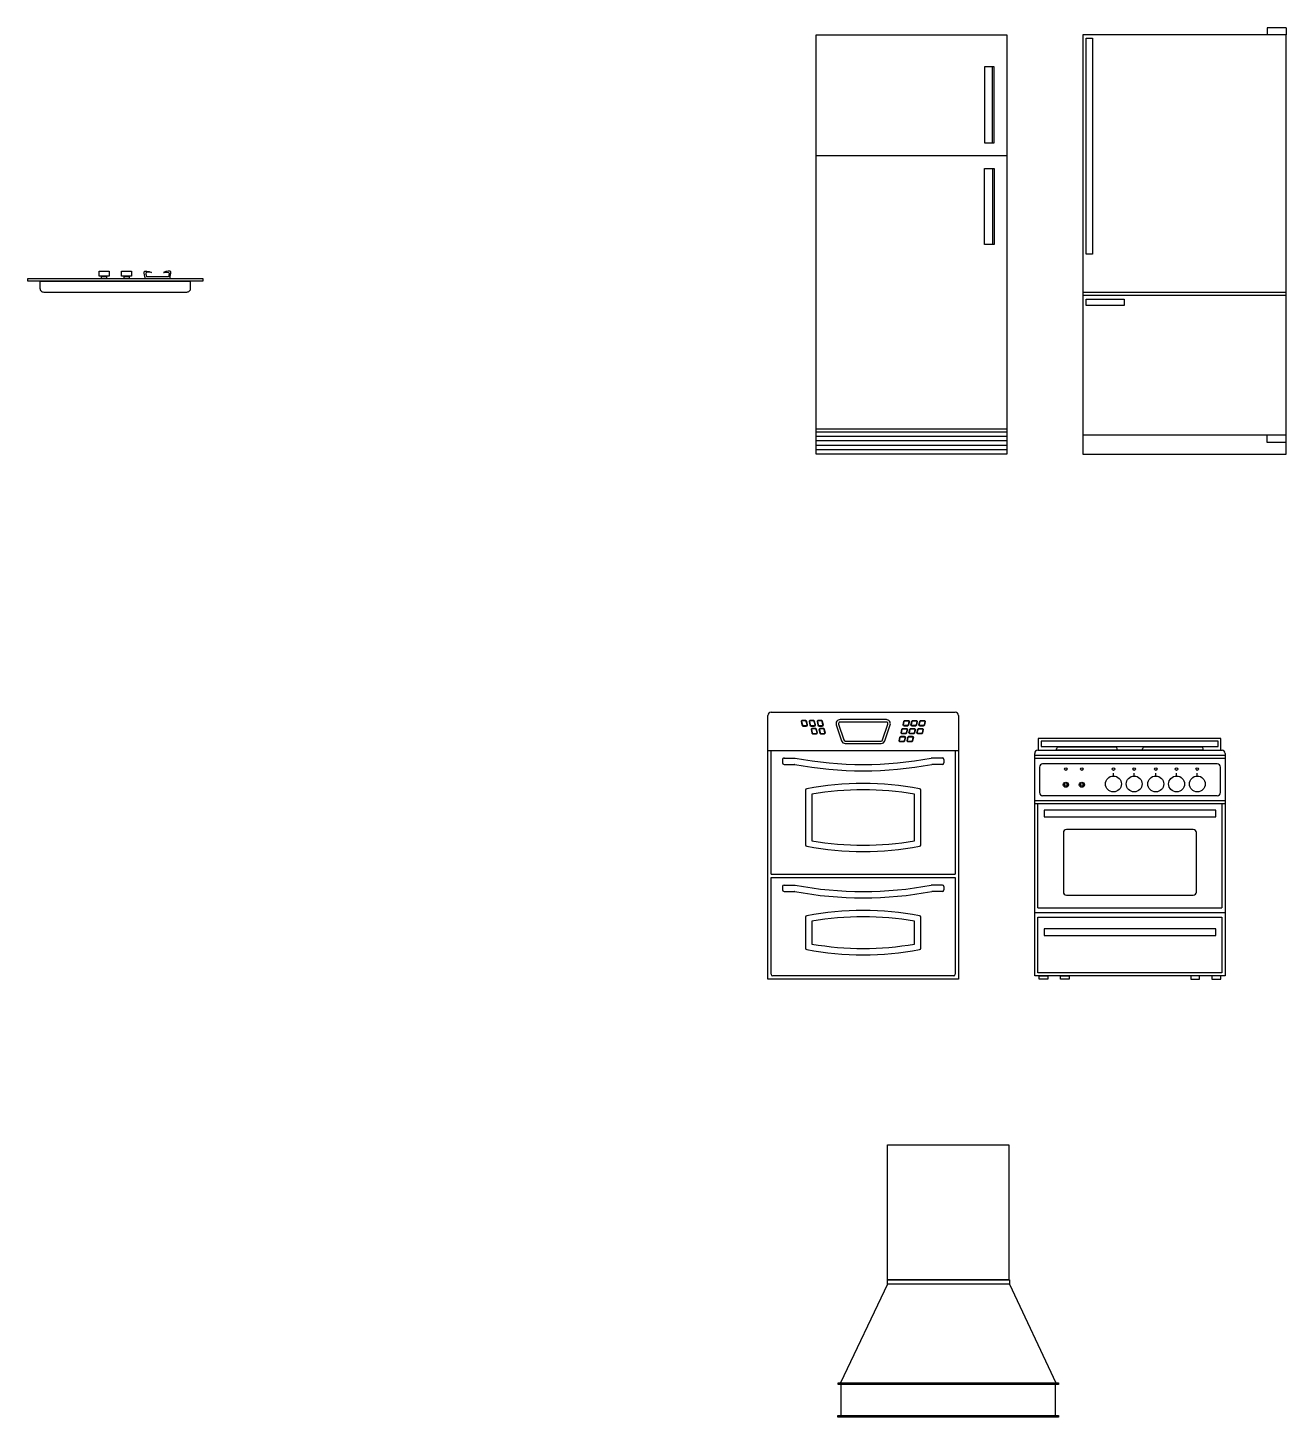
# Model space of a CAD drawing. Header units: millimetres. Extents: x -19825 to 39593, y -31971 to 32026.
# Drawn here: x 13723 to 18756, y 26397 to 31952 of the extents above; entities that cross this region are included whole.
import ezdxf

# ---------------------------------------------------------------- set-up
doc = ezdxf.new("R2010")
doc.units = ezdxf.units.MM
doc.layers.add('blocks', color=253, linetype='Continuous')

# ---------------------------------------------------------------- blocks, each defined once
blk = doc.blocks.new('Fridge 01')
for p, q in [((0, 1640.84), (762, 1640.84)), ((0, -35.56), (0, 1640.84)), ((0, 1640.84), (762, 1640.84)), ((0, -35.56), (0, 1640.84)), ((762, 1640.84), (762, -35.56)), ((762, 1640.84), (762, -35.56)), ((711.2, 1513.84), (673.1, 1513.84)), ((673.1, 1513.84), (673.1, 1209.04)), ((711.2, 1513.84), (673.1, 1513.84)), ((673.1, 1513.84), (673.1, 1209.04)), ((704.85, 1209.04), (704.85, 1513.84)), ((704.85, 1209.04), (704.85, 1513.84)), ((711.2, 1209.04), (711.2, 1513.84)), ((711.2, 1209.04), (711.2, 1513.84)), ((673.1, 1209.04), (711.2, 1209.04)), ((673.1, 1209.04), (711.2, 1209.04)), ((0, 1158.24), (762, 1158.24)), ((0, 1158.24), (762, 1158.24)), ((673.1, 802.64), (673.1, 1107.44)), ((673.1, 1107.44), (711.2, 1107.44)), ((673.1, 802.64), (673.1, 1107.44)), ((673.1, 1107.44), (711.2, 1107.44)), ((704.85, 1107.44), (704.85, 802.64)), ((704.85, 1107.44), (704.85, 802.64)), ((711.2, 1107.44), (711.2, 802.64)), ((711.2, 1107.44), (711.2, 802.64)), ((711.2, 802.64), (673.1, 802.64)), ((711.2, 802.64), (673.1, 802.64)), ((0, 66.04), (762, 66.04)), ((0, 66.04), (762, 66.04)), ((762, 53.34), (0, 53.34)), ((762, 53.34), (0, 53.34)), ((762, 35.56), (0, 35.56)), ((762, 35.56), (0, 35.56)), ((762, 17.78), (0, 17.78)), ((762, 17.78), (0, 17.78)), ((762, 0), (0, 0)), ((762, 0), (0, 0)), ((762, -17.78), (0, -17.78)), ((762, -17.78), (0, -17.78)), ((762, -35.56), (0, -35.56)), ((762, -35.56), (0, -35.56))]:
    blk.add_line(p, q)
blk = doc.blocks.new('Fridge 02')
for p, q in [((12587, 7997.8), (12587, 7969.2)), ((12663.2, 7997.8), (12587, 7997.8)), ((12587, 7997.8), (12587, 7969.2)), ((12663.2, 7997.8), (12587, 7997.8)), ((12663.2, 7997.8), (12663.2, 7969.2)), ((12663.2, 7997.8), (12663.2, 7969.2)), ((12663.2, 6940.1), (11850.4, 6940.1)), ((12663.2, 6940.1), (11850.4, 6940.1)), ((12663.2, 6927.4), (11850.4, 6927.4)), ((12663.2, 6927.4), (11850.4, 6927.4)), ((12663.2, 6369), (11850.4, 6369)), ((12663.2, 6369), (11850.4, 6369)), ((12587, 6340.4), (12587, 6369)), ((12587, 6340.4), (12587, 6369)), ((12663.2, 6340.4), (12587, 6340.4)), ((12663.2, 6340.4), (12587, 6340.4)), ((12663.2, 6340.4), (12663.2, 6369)), ((12663.2, 6340.4), (12663.2, 6369))]:
    blk.add_line(p, q)
at = {"lineweight": -2}
blk.add_lwpolyline([(11850.4, 6292.8), (12663.2, 6292.8), (12663.2, 7969.2), (11850.4, 7969.2)], close=True, dxfattribs=at)
blk.add_lwpolyline([(11850.4, 6292.8), (12663.2, 6292.8), (12663.2, 7969.2), (11850.4, 7969.2)], close=True, dxfattribs=at)
for points in [[(11888.5, 7092.5), (11863.1, 7092.5), (11863.1, 7956.5), (11888.5, 7956.5)], [(11888.5, 7092.5), (11863.1, 7092.5), (11863.1, 7956.5), (11888.5, 7956.5)], [(11863.1, 6913.1), (12015.5, 6913.1), (12015.5, 6887.7), (11863.1, 6887.7)], [(11863.1, 6913.1), (12015.5, 6913.1), (12015.5, 6887.7), (11863.1, 6887.7)]]:
    blk.add_lwpolyline(points, close=True)
blk = doc.blocks.new('Oven 01')
for p, q in [((-19.1, -12.7), (-19.1, 1041.4)), ((-6.4, 1054.1), (730.2, 1054.1)), ((742.9, 1041.4), (742.9, -12.7)), ((-19.1, 901.7), (742.9, 901.7)), ((-6.4, 406.4), (-6.4, 901.7)), ((730.2, 901.7), (730.2, 406.4)), ((38.9, 864.8), (38.9, 852.1)), ((45.2, 871.1), (89.7, 871.1)), ((45.2, 845.7), (86.7, 845.7)), ((678.7, 871.1), (634.2, 871.1)), ((678.7, 845.7), (637.2, 845.7)), ((685, 864.8), (685, 852.1)), ((-6.4, 406.4), (730.2, 406.4)), ((-6.4, 6.4), (-6.4, 393.7)), ((-6.4, 393.7), (730.2, 393.7)), ((730.2, 393.7), (730.2, 6.4)), ((38.9, 356.8), (38.9, 344.1)), ((45.2, 363.1), (89.7, 363.1)), ((45.2, 337.7), (86.7, 337.7)), ((678.7, 363.1), (634.2, 363.1)), ((678.7, 337.7), (637.2, 337.7)), ((685, 356.8), (685, 344.1)), ((723.9, 0), (0, 0)), ((742.9, -12.7), (-19.1, -12.7))]:
    blk.add_line(p, q)
for points in [[(131.2, 1021.2), (118.5, 1021.2, 0.414214), (113.7, 1016.4), (116.9, 1003.7, 0.414214), (121.7, 998.9), (134.4, 998.9, 0.414214), (139.1, 1003.7), (136, 1016.4, 0.414214)], [(131.2, 1019.6), (118.5, 1019.6, 0.414214), (115.3, 1016.4), (118.5, 1003.7, 0.414214), (121.7, 1000.5), (134.4, 1000.5, 0.414214), (137.5, 1003.7), (134.4, 1016.4, 0.414214)], [(162.9, 1021.2), (150.2, 1021.2, 0.414214), (145.5, 1016.4), (148.7, 1003.7, 0.414214), (153.4, 998.9), (166.1, 998.9, 0.414214), (170.9, 1003.7), (167.7, 1016.4, 0.414214)], [(162.9, 1019.6), (150.2, 1019.6, 0.414214), (147.1, 1016.4), (150.2, 1003.7, 0.414214), (153.4, 1000.5), (166.1, 1000.5, 0.414214), (169.3, 1003.7), (166.1, 1016.4, 0.414214)], [(194.7, 1021.2), (182, 1021.2, 0.414214), (177.2, 1016.4), (180.4, 1003.7, 0.414214), (185.2, 998.9), (197.9, 998.9, 0.414214), (202.6, 1003.7), (199.5, 1016.4, 0.414214)], [(194.7, 1019.6), (182, 1019.6, 0.414214), (178.8, 1016.4), (182, 1003.7, 0.414214), (185.2, 1000.5), (197.9, 1000.5, 0.414214), (201, 1003.7), (197.9, 1016.4, 0.414214)], [(454.7, 1024.5), (269.2, 1024.5, 0.511918), (254.1, 1003.6), (275.3, 940.1, 0.322823), (290.3, 929.2), (433.6, 929.2, 0.322823), (448.6, 940.1), (469.8, 1003.6, 0.511918)], [(454.7, 1015), (269.2, 1015, 0.511918), (263.1, 1006.6), (284.3, 943.1, 0.322823), (290.3, 938.8), (433.6, 938.8, 0.322823), (439.6, 943.1), (460.8, 1006.6, 0.511918)], [(529.2, 1021.2), (541.9, 1021.2, -0.414214), (546.7, 1016.4), (543.5, 1003.7, -0.414214), (538.7, 998.9), (526, 998.9, -0.414214), (521.3, 1003.7), (524.4, 1016.4, -0.414214)], [(529.2, 1019.6), (541.9, 1019.6, -0.414214), (545.1, 1016.4), (541.9, 1003.7, -0.414214), (538.7, 1000.5), (526, 1000.5, -0.414214), (522.9, 1003.7), (526, 1016.4, -0.414214)], [(561, 1021.2), (573.7, 1021.2, -0.414214), (578.4, 1016.4), (575.2, 1003.7, -0.414214), (570.5, 998.9), (557.8, 998.9, -0.414214), (553, 1003.7), (556.2, 1016.4, -0.414214)], [(561, 1019.6), (573.7, 1019.6, -0.414214), (576.8, 1016.4), (573.7, 1003.7, -0.414214), (570.5, 1000.5), (557.8, 1000.5, -0.414214), (554.6, 1003.7), (557.8, 1016.4, -0.414214)], [(592.7, 1021.2), (605.4, 1021.2, -0.414214), (610.2, 1016.4), (607, 1003.7, -0.414214), (602.2, 998.9), (589.5, 998.9, -0.414214), (584.8, 1003.7), (587.9, 1016.4, -0.414214)], [(592.7, 1019.6), (605.4, 1019.6, -0.414214), (608.6, 1016.4), (605.4, 1003.7, -0.414214), (602.2, 1000.5), (589.5, 1000.5, -0.414214), (586.4, 1003.7), (589.5, 1016.4, -0.414214)], [(170.9, 989.5), (158.2, 989.5, 0.414214), (153.4, 984.7), (156.6, 972, 0.414214), (161.3, 967.3), (174, 967.3, 0.414214), (178.8, 972), (175.6, 984.7, 0.414214)], [(170.9, 987.9), (158.2, 987.9, 0.414214), (155, 984.7), (158.2, 972, 0.414214), (161.3, 968.9), (174, 968.9, 0.414214), (177.2, 972), (174, 984.7, 0.414214)], [(202.6, 989.5), (189.9, 989.5, 0.414214), (185.1, 984.7), (188.3, 972, 0.414214), (193.1, 967.3), (205.8, 967.3, 0.414214), (210.5, 972), (207.4, 984.7, 0.414214)], [(202.6, 987.9), (189.9, 987.9, 0.414214), (186.7, 984.7), (189.9, 972, 0.414214), (193.1, 968.9), (205.8, 968.9, 0.414214), (209, 972), (205.8, 984.7, 0.414214)], [(513.4, 957.8), (526.1, 957.8, -0.414214), (530.8, 953.1), (527.7, 940.4, -0.414214), (522.9, 935.6), (510.2, 935.6, -0.414214), (505.4, 940.4), (508.6, 953.1, -0.414214)], [(513.4, 956.3), (526.1, 956.3, -0.414214), (529.3, 953.1), (526.1, 940.4, -0.414214), (522.9, 937.2), (510.2, 937.2, -0.414214), (507, 940.4), (510.2, 953.1, -0.414214)], [(521.3, 989.5), (534, 989.5, -0.414214), (538.8, 984.7), (535.6, 972, -0.414214), (530.8, 967.3), (518.1, 967.3, -0.414214), (513.4, 972), (516.5, 984.7, -0.414214)], [(521.3, 987.9), (534, 987.9, -0.414214), (537.2, 984.7), (534, 972, -0.414214), (530.8, 968.9), (518.1, 968.9, -0.414214), (514.9, 972), (518.1, 984.7, -0.414214)], [(545.1, 957.8), (557.8, 957.8, -0.414214), (562.6, 953.1), (559.4, 940.4, -0.414214), (554.7, 935.6), (542, 935.6, -0.414214), (537.2, 940.4), (540.4, 953.1, -0.414214)], [(545.1, 956.3), (557.8, 956.3, -0.414214), (561, 953.1), (557.8, 940.4, -0.414214), (554.7, 937.2), (542, 937.2, -0.414214), (538.8, 940.4), (542, 953.1, -0.414214)], [(553, 989.5), (565.7, 989.5, -0.414214), (570.5, 984.7), (567.3, 972, -0.414214), (562.6, 967.3), (549.9, 967.3, -0.414214), (545.1, 972), (548.3, 984.7, -0.414214)], [(553, 987.9), (565.7, 987.9, -0.414214), (568.9, 984.7), (565.7, 972, -0.414214), (562.6, 968.9), (549.9, 968.9, -0.414214), (546.7, 972), (549.9, 984.7, -0.414214)], [(584.8, 989.5), (597.5, 989.5, -0.414214), (602.3, 984.7), (599.1, 972, -0.414214), (594.3, 967.3), (581.6, 967.3, -0.414214), (576.9, 972), (580, 984.7, -0.414214)], [(584.8, 987.9), (597.5, 987.9, -0.414214), (600.7, 984.7), (597.5, 972, -0.414214), (594.3, 968.9), (581.6, 968.9, -0.414214), (578.4, 972), (581.6, 984.7, -0.414214)], [(136.6, 748.5, 0.360511), (131.4, 742.3), (131.4, 524.2, 0.360511), (136.6, 518, 0.093655), (587.3, 518, 0.360511), (592.5, 524.2), (592.5, 742.3, 0.360511), (587.3, 748.5, 0.093655)], [(156.8, 726.4), (156.8, 540.1, 0.086966), (567.1, 540.1), (567.1, 726.4, 0.086966)], [(136.6, 240.5, 0.360511), (131.4, 234.3), (131.4, 111.5, 0.360511), (136.6, 105.2, 0.093655), (587.3, 105.2, 0.360511), (592.5, 111.5), (592.5, 234.3, 0.360511), (587.3, 240.5, 0.093655)], [(156.8, 218.4), (156.8, 127.4, 0.086966), (567.1, 127.4), (567.1, 218.4, 0.086966)]]:
    blk.add_lwpolyline(points, format="xyb", close=True)
for centre, radius, start, end in [((-6.4, 1041.4), 12.7, 90, 180), ((730.2, 1041.4), 12.7, 0, 90), ((45.2, 864.8), 6.35, 90, 180), ((45.2, 852.1), 6.35, 180, 270), ((86.7, 839.4), 6.35, 79.2449, 90), ((362, 2288.5), 1468.7, 259.2449, 280.7551), ((362, 2288.5), 1443.3, 259.1269, 280.8731), ((637.2, 839.4), 6.35, 90, 100.7551), ((678.7, 864.8), 6.35, 0, 90), ((678.7, 852.1), 6.35, 270, 0), ((45.2, 356.8), 6.35, 90, 180), ((45.2, 344.1), 6.35, 180, 270), ((86.7, 331.4), 6.35, 79.2449, 90), ((362, 1780.5), 1468.7, 259.2449, 280.7551), ((362, 1780.5), 1443.3, 259.1269, 280.8731), ((637.2, 331.4), 6.35, 90, 100.7551), ((678.7, 356.8), 6.35, 0, 90), ((678.7, 344.1), 6.35, 270, 0), ((0, 6.4), 6.35, 180, 270), ((723.9, 6.4), 6.35, 270, 0)]:
    blk.add_arc(centre, radius, start, end)
blk = doc.blocks.new('Oven 02')
for p, q in [((606.2, 962.2), (-123.5, 962.2)), ((-123.5, 962.2), (-123.5, 914.7)), ((595.3, 951.3), (-112.6, 951.3)), ((-112.6, 951.3), (-112.6, 929.9)), ((595.3, 929.9), (595.3, 951.3)), ((606.2, 914.7), (606.2, 962.2)), ((-137.9, 12.3), (-137.9, 902)), ((-137.9, 895.6), (624.1, 895.6)), ((-125.2, 914.7), (611.4, 914.7)), ((-112.6, 929.9), (595.3, 929.9)), ((-50.3, 914.7), (-50.3, 921)), ((536.5, 914.7), (-50.3, 914.7)), ((186.1, 927.4), (-44, 927.4)), ((192.4, 914.7), (192.4, 921)), ((293.7, 914.7), (293.7, 921)), ((530.1, 927.4), (300.1, 927.4)), ((536.5, 914.7), (536.5, 921)), ((624.1, 902), (624.1, 12.3)), ((-137.9, 882.9), (624.1, 882.9)), ((-118.9, 847.4), (-118.9, 745.8)), ((592.3, 860.1), (-106.2, 860.1)), ((605, 745.8), (605, 847.4)), ((177, 811.7), (177, 823.3)), ((259.9, 811.7), (259.9, 823.3)), ((346.3, 811.7), (346.3, 823.3)), ((429.7, 811.7), (429.7, 823.3)), ((512.6, 811.7), (512.6, 823.3)), ((592.3, 733.1), (-106.2, 733.1)), ((-137.9, 714), (624.1, 714)), ((-137.9, 701.3), (624.1, 701.3)), ((-124.7, 284.5), (-124.7, 701.3)), ((-100.2, 674.9), (-100.2, 649.1)), ((586.3, 674.9), (-100.2, 674.9)), ((586.3, 649.1), (586.3, 674.9)), ((610.8, 701.3), (610.8, 284.5)), ((-100.2, 649.1), (586.3, 649.1)), ((-23.1, 585.6), (-23.1, 348)), ((496.5, 598.3), (-10.4, 598.3)), ((509.2, 348), (509.2, 585.6)), ((-10.4, 335.3), (496.5, 335.3)), ((-124.7, 284.5), (610.8, 284.5)), ((-137.9, 266.3), (624.1, 266.3)), ((-124.7, 248.1), (610.8, 248.1)), ((-124.7, 25.6), (-124.7, 248.1)), ((610.8, 248.1), (610.8, 25.6)), ((-100.2, 200.3), (-100.2, 174.5)), ((586.3, 200.3), (-100.2, 200.3)), ((-100.2, 174.5), (586.3, 174.5)), ((586.3, 174.5), (586.3, 200.3)), ((624.1, 12.3), (-137.9, 12.3)), ((610.8, 25.6), (-124.7, 25.6)), ((-120, 0), (-120, 12.3)), ((-120, 12.3), (-84.9, 12.3)), ((-84.9, 0), (-120, 0)), ((-84.9, 12.3), (-84.9, 0)), ((-35.1, 0), (-35.1, 12.3)), ((-35.1, 12.3), (0, 12.3)), ((0, 0), (-35.1, 0)), ((0, 12.3), (0, 0)), ((521.2, 12.3), (486.1, 12.3)), ((486.1, 12.3), (486.1, 0)), ((486.1, 0), (521.2, 0)), ((521.2, 0), (521.2, 12.3)), ((606.1, 12.3), (571.1, 12.3)), ((571.1, 12.3), (571.1, 0)), ((571.1, 0), (606.1, 0)), ((606.1, 0), (606.1, 12.3))]:
    blk.add_line(p, q)
for centre, radius in [((-13.1, 839.8), 5.33), ((50.9, 839.8), 5.33), ((177, 839.8), 5.33), ((259.9, 839.8), 5.33), ((346.3, 839.8), 5.33), ((429.7, 839.8), 5.33), ((512.6, 839.8), 5.33), ((-13.1, 776.9), 10.3), ((-13.1, 776.9), 5.33), ((50.9, 776.9), 10.3), ((50.9, 776.9), 5.33), ((177, 780), 31.8), ((259.9, 780), 31.8), ((346.3, 780), 31.8), ((429.7, 780), 31.8), ((512.6, 780), 31.8)]:
    blk.add_circle(centre, radius)
for centre, radius, start, end in [((-125.2, 902), 12.7, 90, 180), ((-44, 921), 6.35, 90, 180), ((186.1, 921), 6.35, 0, 90), ((300.1, 921), 6.35, 90, 180), ((530.1, 921), 6.35, 0, 90), ((611.4, 902), 12.7, 0, 90), ((-106.2, 847.4), 12.7, 90, 180), ((592.3, 847.4), 12.7, 0, 90), ((-106.2, 745.8), 12.7, 180, 270), ((592.3, 745.8), 12.7, 270, 0), ((-10.4, 585.6), 12.7, 90, 180), ((496.5, 585.6), 12.7, 0, 90), ((-10.4, 348), 12.7, 180, 270), ((496.5, 348), 12.7, 270, 0)]:
    blk.add_arc(centre, radius, start, end)
blk = doc.blocks.new('Hood')
for p, q in [((-243.8, 400.5), (-431.2, 6)), ((244.8, 400.5), (429.9, 6)), ((-431.2, 6), (429.9, 6)), ((-429.8, 0), (-429.8, -124.3)), ((428.8, -124.3), (428.8, 0)), ((-442.4, -131.4), (-442.4, -124.3)), ((-442.4, -124.3), (-429.8, -124.3)), ((440.7, -131.4), (-442.4, -131.4)), ((-429.8, -124.3), (428.8, -124.3)), ((428.8, -124.3), (440.7, -124.3)), ((440.7, -124.3), (440.7, -131.4))]:
    blk.add_line(p, q)
at = {"ltscale": 10}
blk.add_line((428.8, -2.7), (426.1, 0), dxfattribs=at)
for points in [[(-243.8, 957.6), (242.5, 957.6), (242.5, 417.9), (-243.8, 417.9)], [(-243.8, 417.9), (244.8, 417.9), (244.8, 400.5), (-243.8, 400.5)], [(-441.1, 6), (441.1, 6), (441.1, 0), (-441.1, 0)]]:
    blk.add_lwpolyline(points, close=True)
blk = doc.blocks.new('燃气灶')
for points in [[(-118.8, 62.5), (-118.8, 55), (-219.1, 55), (-219.1, 62.5)], [(-212.9, 62.5), (-125, 62.5)]]:
    blk.add_lwpolyline(points)
for points in [[(-65, 65), (-25, 65), (-25, 85), (-65, 85)], [(-55, 55), (-35, 55), (-35, 65), (-55, 65)], [(25, 65), (65, 65), (65, 85), (25, 85)], [(35, 55), (55, 55), (55, 65), (35, 65)], [(-350, 45), (350, 45), (350, 55), (-350, 55)]]:
    blk.add_lwpolyline(points, close=True)
blk.add_lwpolyline([(-285, 0), (285, 0, 0.414214), (300, 15), (300, 45), (-300, 45), (-300, 15, 0.414214)], format="xyb", close=True)
for points in [[(-219.1, 62.5), (-219.1, 85.1), (-193.2, 79.1), (-212.9, 80), (-212.9, 62.5)], [(-118.8, 62.5), (-118.8, 85.1), (-144.7, 79.1), (-125, 80), (-125, 62.5)]]:
    blk.add_spline(points, degree=3)

msp = doc.modelspace()

# ---------------------------------------------------------------- block references
for name, p in [('Fridge 02', (6093.2, 23954.1)), ('Fridge 01', (16876.8, 30282.4)), ('Oven 01', (16702.6, 28161.4)), ('Oven 02', (17888.3, 28148.7)), ('Hood', (17405, 26528.5))]:
    msp.add_blockref(name, p)
at = {"layer": 'blocks', "xscale": -1}
msp.add_blockref('燃气灶', (14073.2, 30894.1), dxfattribs=at)

doc.saveas('drawing.dxf')
